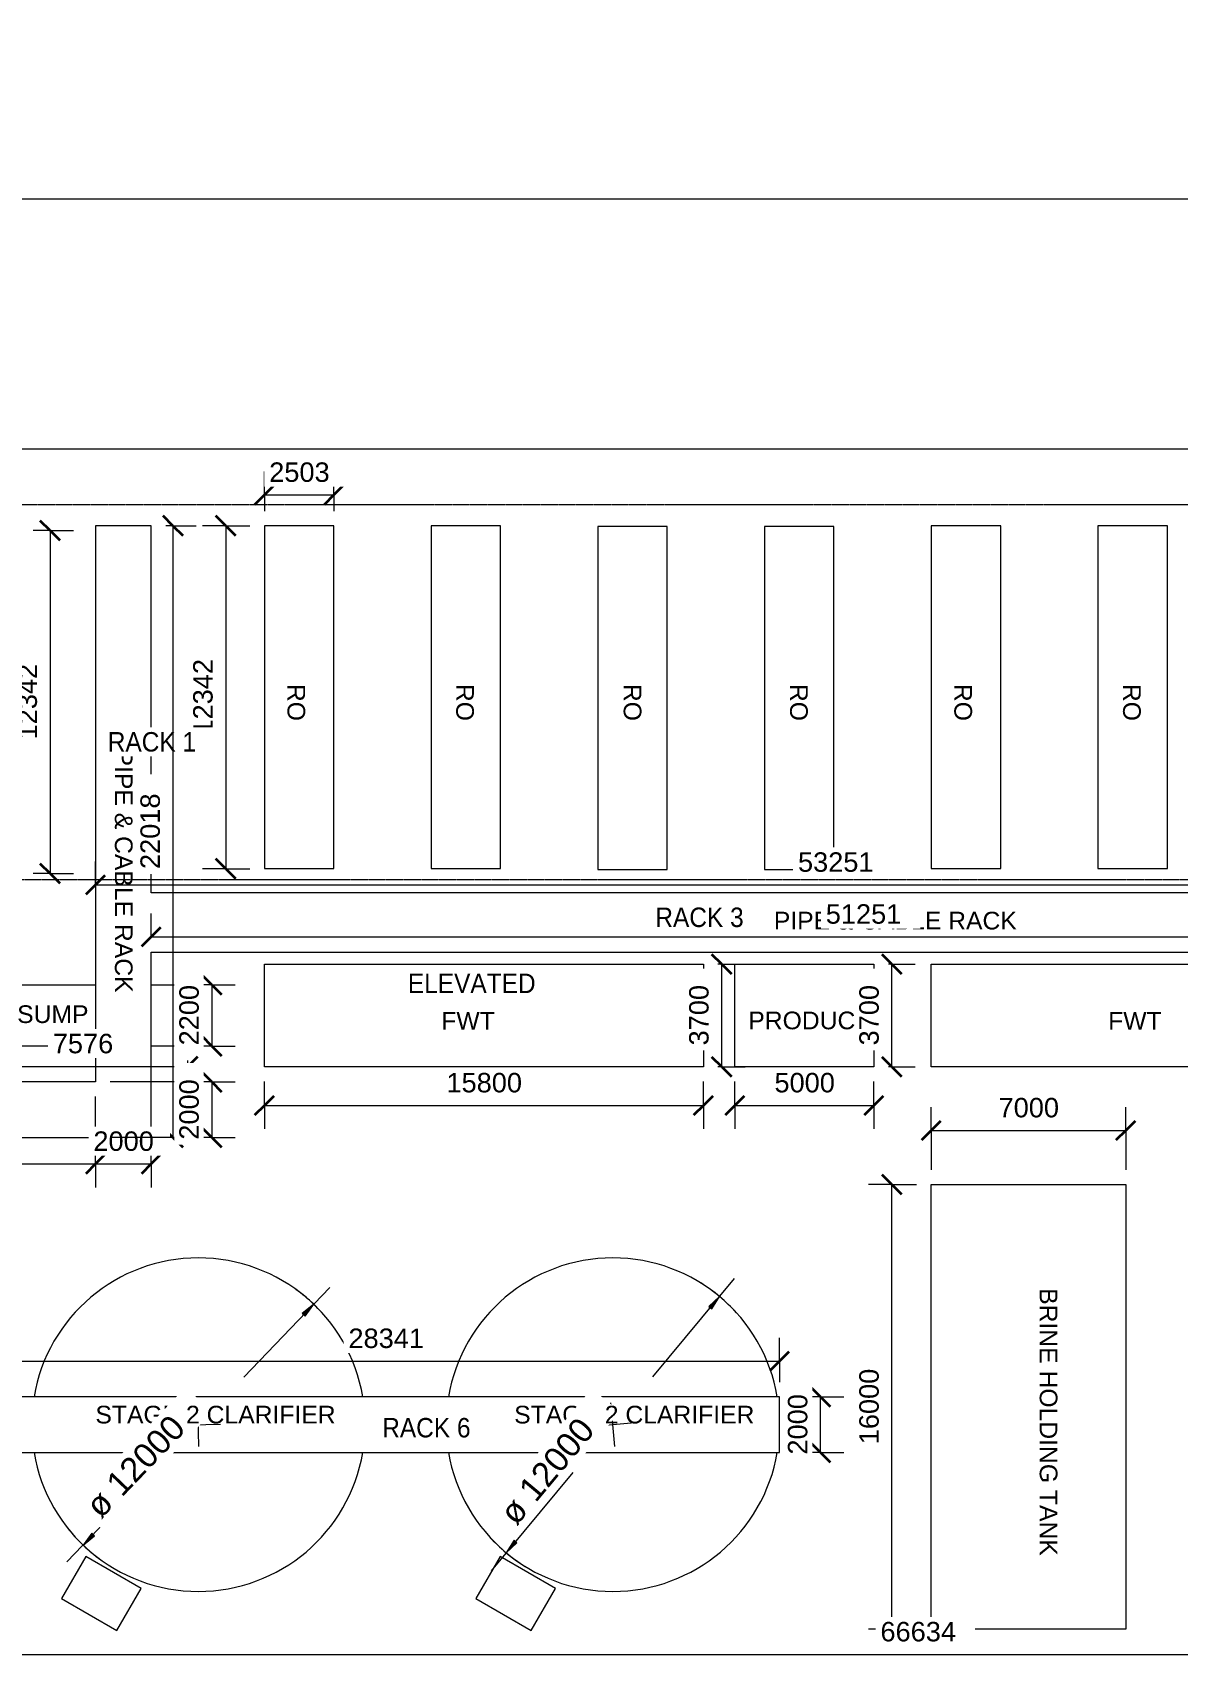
# Model space of a CAD drawing. Header units: millimetres. Extents: x 14826 to 891005, y -311366 to 56117.
# Drawn here: x 178185 to 219402, y -7169 to 51064 of the extents above; entities that cross this region are included whole.
import ezdxf

# ---------------------------------------------------------------- set-up
doc = ezdxf.new("R2010")
doc.units = ezdxf.units.MM
doc.linetypes.add('Hidden', pattern=[7.14375, 4.7625, -2.38125])
doc.linetypes.add('IMPORT-DASHED', pattern=[0])
for name, color, linetype, lineweight in [('A-ANNO-DIMS', 7, 'Continuous', 9), ('A-ANNO-DIMS-350', 7, 'Continuous', 9), ('A-DETL-HDLN', 7, 'Hidden', 9), ('FUTURE', 7, 'IMPORT-DASHED', 9), ('G-ANNO-TEXT', 7, 'Continuous', 9), ('PDF3_Text', 7, 'Continuous', 9)]:
    doc.layers.add(name, color=color, linetype=linetype, lineweight=lineweight)
doc.layers.add('LAYOUT IMPORT_dwg', color=7, linetype='Continuous', lineweight=9, true_color=0x767676)
doc.styles.add('Arial', font='arial.ttf', dxfattribs={"height": 636.361708})
doc.styles.add('Arial_1', font='arial.ttf', dxfattribs={"height": 636.4})
doc.styles.add('Arial_3', font='arial.ttf', dxfattribs={"height": 700})
doc.styles.add('Arial_4', font='arial.ttf', dxfattribs={"width": 0.9, "height": 700})
doc.styles.add('Arial_5', font='arial.ttf', dxfattribs={"height": 875})
doc.dimstyles.new('Diameter_-_2_5mm_Arial', dxfattribs={"dimscale": 304.8, "dimtxt": 892.726975, "dimasz": 1.722441, "dimexe": 2.755906, "dimexo": 0, "dimgap": 1.722441, "dimtad": 1, "dimjust": 3, "dimdec": 0, "dimzin": 0, "dimdsep": 46, "dimtxsty": 'Arial_5', "dimsah": 1, "dimcen": 0.09, "dimdle": 2.755906, "dimazin": 0, "dimtfac": 1, "dimtdec": 4, "dimtix": 1, "dimtmove": 0, "dimatfit": 2, "dimfxl": 1, "dimtvp": 1, "dimtfill": 1, "dimtolj": 1, "dimtzin": 0, "dimarcsym": 2})
doc.dimstyles.new('Greene_Arch_tick_-_2mm', dxfattribs={"dimscale": 304.8, "dimtxt": 714.18158, "dimasz": 2.296588, "dimexe": 2.755906, "dimexo": 1.722441, "dimgap": 0.86122, "dimtad": 1, "dimdec": 0, "dimzin": 0, "dimdsep": 46, "dimtxsty": 'Arial_3', "dimblk1": 'OBLIQUE', "dimblk2": 'OBLIQUE', "dimsah": 1, "dimcen": 0.09, "dimazin": 0, "dimtfac": 1, "dimtdec": 4, "dimtix": 1, "dimtmove": 0, "dimatfit": 3, "dimfxl": 1, "dimtvp": 1, "dimtfill": 1, "dimtolj": 1, "dimtzin": 0, "dimarcsym": 2})

# ---------------------------------------------------------------- blocks, each defined once
blk = doc.blocks.new('LAYOUT IMPORT_dwg-326166-LEVEL 1')
at = {"lineweight": 9}
blk.add_line((-92491, 258422), (-92491, 255803), dxfattribs=at)
at = {"lineweight": 9, "flags": 128}
for points in [[(-107491, 311338), (-107491, 292314), (-101491, 285221), (-101491, 205507), (-99656, 184637), (-97044, 157598), (-91493, 117051), (-87583, 86872), (-86429, 77880)], [(-92491, 311338), (-92491, 205507), (-88302, 185319)], [(-56391, 232810), (-56391, 246235), (-56391, 261151), (-58391, 261151), (-58391, 246235), (-58391, 232810)], [(-67722, 232810), (-67722, 236533), (-67722, 238533), (-74395, 238533), (-74395, 289784), (-76524, 289784), (-76524, 238533), (-89740, 238533), (-89740, 236533), (-74395, 236533), (-69722, 236533), (-69722, 186443)], [(-73215, 238533), (-73215, 239860), (-71015, 239860), (-71015, 238533)], [(-71015, 236533), (-71015, 232284), (-73215, 232284), (-73215, 236533)]]:
    blk.add_lwpolyline(points, dxfattribs=at)
for points in [[(-66030, 273608), (-50030, 273608), (-50030, 266608), (-66030, 266608)], [(-73965, 259542), (-73965, 264542), (-70265, 264542), (-70265, 259542)], [(-89713, 263107), (-89713, 260604), (-77371, 260604), (-77371, 263107)], [(-73965, 242608), (-73965, 258408), (-70265, 258408), (-70265, 242608)], [(-89713, 257108), (-89713, 254606), (-77371, 254606), (-77371, 257108)], [(-52649, 251094), (-51133, 250219), (-49984, 252211), (-51499, 253086)], [(-89740, 251108), (-89740, 248606), (-77398, 248606), (-77398, 251108)], [(-89740, 245111), (-89740, 242608), (-77398, 242608), (-77398, 245111)], [(-52649, 236178), (-51133, 235303), (-49984, 237295), (-51499, 238170)]]:
    blk.add_lwpolyline(points, close=True, dxfattribs=at)
at = {"lineweight": 9}
for start, end in [(99.59407, 260.40593), (279.59407, 80.40593)]:
    blk.add_arc((-57391, 240235), 6000, start, end, dxfattribs=at)
at = {"layer": 'FUTURE', "color": 1, "linetype": 'Continuous', "true_color": 0xff0000, "flags": 128}
for points in [[(-73965, 266608), (-73965, 282408), (-70265, 282408), (-70265, 266608)], [(-89740, 275108), (-89740, 272606), (-77398, 272606), (-77398, 275108)], [(-89740, 269111), (-89740, 266608), (-77398, 266608), (-77398, 269111)]]:
    blk.add_lwpolyline(points, close=True, dxfattribs=at)
at = {"layer": 'FUTURE', "color": 1, "linetype": 'Continuous', "true_color": 0xff0000}
for start, end in [(99.59407, 260.40593), (279.59407, 80.40593)]:
    blk.add_arc((-57391, 255151), 6000, start, end, dxfattribs=at)
at = {"layer": 'PDF3_Text', "attachment_point": 1, "rotation": 90, "line_spacing_factor": 0.941778}
for s, insert, char_height, width, style in [('FWT', (-72244, 272976), 636.4, 2289.89, 'Arial'), ('PIPE & CABLE RACK', (-75847, 260944), 636.36, 10444.72, 'Arial'), ('PRODUCT', (-72255, 260025), 636.4, 5234.04, 'Arial'), ('STAGE 2 CLARIFIER', (-58070, 251600), 636.4, 10320.1, 'Arial_1'), ('FWT', (-72244, 248976), 636.4, 2289.89, 'Arial'), ('STAGE 2 CLARIFIER', (-58070, 236529), 636.4, 10320.1, 'Arial_1'), ('SUMP', (-72480, 233712), 636.4, 3060.98, 'Arial')]:
    blk.add_mtext(s, dxfattribs=dict(at, insert=insert, char_height=char_height, width=width, style=style))
at = {"layer": 'PDF3_Text', "attachment_point": 1, "line_spacing_factor": 0.941778}
for s, insert, char_height, width, style in [('RO', (-84047, 274149), 636.4, 1588.91, 'Arial'), ('BRINE HOLDING TANK', (-62303, 271149), 636.4, 11488.42, 'Arial_1'), ('RO', (-84047, 268077), 636.4, 1588.91, 'Arial'), ('RO', (-84047, 262166), 636.4, 1588.91, 'Arial'), ('RO', (-84047, 256177), 636.4, 1588.91, 'Arial'), ('RO', (-84047, 250149), 636.4, 1588.91, 'Arial'), ('RO', (-84047, 244077), 636.4, 1588.91, 'Arial'), ('PIPE & CABLE RACK', (-81682, 237866), 636.36, 10444.72, 'Arial')]:
    blk.add_mtext(s, dxfattribs=dict(at, insert=insert, char_height=char_height, width=width, style=style))
blk = doc.blocks.new('DIMBLOCK11-LEVEL 1')
at = {"layer": 'A-ANNO-DIMS-350', "transparency": 16777216}
for p, q in [((186534, 34417), (186534, 35257)), ((189037, 34417), (189037, 35257)), ((186534, 34417), (189037, 34417)), ((186534, 34417), (186534, 33837)), ((189037, 34417), (189037, 33837))]:
    blk.add_line(p, q, dxfattribs=at)
at = {"layer": 'A-ANNO-DIMS-350', "lineweight": 35, "transparency": 16777216}
for p, q in [((186534, 34417), (186184, 34067)), ((186534, 34417), (186884, 34767)), ((189037, 34417), (188687, 34067)), ((189037, 34417), (189387, 34767))]:
    blk.add_line(p, q, dxfattribs=at)
at = {"layer": 'A-ANNO-DIMS-350', "color": 0, "transparency": 16777216, "insert": (186709, 35589), "char_height": 700, "width": 2584.24, "attachment_point": 1, "line_spacing_factor": 0.941778, "style": 'Arial_3', "bg_fill": 3, "box_fill_scale": 1.25, "bg_fill_color": 256, "bg_fill_true_color": 13158600, "bg_fill_transparency": 0}
blk.add_mtext('2503', dxfattribs=at)
blk = doc.blocks.new('_Oblique')
at = {"color": 0, "linetype": 'ByBlock', "lineweight": -2}
blk.add_line((-0.5, -0.5), (0.5, 0.5), dxfattribs=at)
blk = doc.blocks.new('DIMBLOCK12-LEVEL 1')
at = {"layer": 'A-ANNO-DIMS-350', "transparency": 16777216}
for p, q in [((185144, 33312), (184304, 33312)), ((185144, 33312), (185144, 20970)), ((185144, 33312), (186009, 33312)), ((185144, 20970), (184304, 20970)), ((185144, 20970), (186009, 20970))]:
    blk.add_line(p, q, dxfattribs=at)
at = {"layer": 'A-ANNO-DIMS-350', "lineweight": 35, "transparency": 16777216}
for p, q in [((185144, 33312), (184794, 33662)), ((185144, 33312), (185494, 32962)), ((185144, 20970), (184794, 21320)), ((185144, 20970), (185494, 20620))]:
    blk.add_line(p, q, dxfattribs=at)
at = {"layer": 'A-ANNO-DIMS-350', "color": 0, "transparency": 16777216, "insert": (183973, 25796), "char_height": 700, "width": 3230.3, "attachment_point": 1, "rotation": 90, "line_spacing_factor": 0.941778, "style": 'Arial_3', "bg_fill": 3, "box_fill_scale": 1.25, "bg_fill_color": 256, "bg_fill_true_color": 13158600, "bg_fill_transparency": 0}
blk.add_mtext('12342', dxfattribs=at)
blk = doc.blocks.new('DIMBLOCK13-LEVEL 1')
at = {"layer": 'A-ANNO-DIMS-350', "transparency": 16777216}
for p, q in [((180459, 20387), (180459, 21227)), ((180459, 20387), (233710, 20387)), ((180459, 20387), (180459, 20357)), ((233710, 20387), (233710, 20622)), ((233710, 20387), (233710, 19547))]:
    blk.add_line(p, q, dxfattribs=at)
at = {"layer": 'A-ANNO-DIMS-350', "lineweight": 35, "transparency": 16777216}
for p, q in [((180459, 20387), (180109, 20037)), ((180459, 20387), (180809, 20737)), ((233710, 20387), (233360, 20037)), ((233710, 20387), (234060, 20737))]:
    blk.add_line(p, q, dxfattribs=at)
at = {"layer": 'A-ANNO-DIMS-350', "color": 0, "transparency": 16777216, "insert": (205739, 21558), "char_height": 700, "width": 3230.3, "attachment_point": 1, "line_spacing_factor": 0.941778, "style": 'Arial_3', "bg_fill": 3, "box_fill_scale": 1.25, "bg_fill_color": 256, "bg_fill_true_color": 13158600, "bg_fill_transparency": 0}
blk.add_mtext('53251', dxfattribs=at)
blk = doc.blocks.new('DIMBLOCK16-LEVEL 1')
at = {"layer": 'A-ANNO-DIMS-350', "transparency": 16777216}
for p, q in [((210534, 11549), (210534, 12389)), ((217534, 11549), (217534, 12389)), ((210534, 11549), (217534, 11549)), ((210534, 11549), (210534, 10128)), ((217534, 11549), (217534, 10128))]:
    blk.add_line(p, q, dxfattribs=at)
at = {"layer": 'A-ANNO-DIMS-350', "lineweight": 35, "transparency": 16777216}
for p, q in [((210534, 11549), (210884, 11899)), ((217534, 11549), (217884, 11899)), ((210534, 11549), (210184, 11199)), ((217534, 11549), (217184, 11199))]:
    blk.add_line(p, q, dxfattribs=at)
at = {"layer": 'A-ANNO-DIMS-350', "color": 0, "transparency": 16777216, "insert": (212958, 12721), "char_height": 700, "width": 2584.24, "attachment_point": 1, "line_spacing_factor": 0.941778, "style": 'Arial_3', "bg_fill": 3, "box_fill_scale": 1.25, "bg_fill_color": 256, "bg_fill_true_color": 13158600, "bg_fill_transparency": 0}
blk.add_mtext('7000', dxfattribs=at)
blk = doc.blocks.new('DIMBLOCK17-LEVEL 1')
at = {"layer": 'A-ANNO-DIMS-350', "lineweight": 35, "transparency": 16777216}
for p, q in [((209116, 9603), (208766, 9953)), ((209116, 9603), (209466, 9253)), ((209116, -6397), (208766, -6047)), ((209116, -6397), (209466, -6747))]:
    blk.add_line(p, q, dxfattribs=at)
at = {"layer": 'A-ANNO-DIMS-350', "transparency": 16777216}
for p, q in [((209116, 9603), (208276, 9603)), ((209116, -6397), (209116, 9603)), ((209116, 9603), (210009, 9603)), ((209116, -6397), (208276, -6397)), ((209116, -6397), (210009, -6397))]:
    blk.add_line(p, q, dxfattribs=at)
at = {"layer": 'A-ANNO-DIMS-350', "color": 0, "transparency": 16777216, "insert": (207945, 257), "char_height": 700, "width": 3230.3, "attachment_point": 1, "rotation": 90, "line_spacing_factor": 0.941778, "style": 'Arial_3', "bg_fill": 3, "box_fill_scale": 1.25, "bg_fill_color": 256, "bg_fill_true_color": 13158600, "bg_fill_transparency": 0}
blk.add_mtext('16000', dxfattribs=at)
blk = doc.blocks.new('DIMBLOCK24-LEVEL 1')
at = {"layer": 'A-ANNO-DIMS-350', "transparency": 16777216}
for p, q in [((203468, 12448), (203468, 13312)), ((208468, 12448), (208468, 13312)), ((203468, 12448), (208468, 12448)), ((203468, 12448), (203468, 11608)), ((208468, 12448), (208468, 11608))]:
    blk.add_line(p, q, dxfattribs=at)
at = {"layer": 'A-ANNO-DIMS-350', "lineweight": 35, "transparency": 16777216}
for p, q in [((203468, 12448), (203118, 12098)), ((203468, 12448), (203818, 12798)), ((208468, 12448), (208118, 12098)), ((208468, 12448), (208818, 12798))]:
    blk.add_line(p, q, dxfattribs=at)
at = {"layer": 'A-ANNO-DIMS-350', "color": 0, "transparency": 16777216, "insert": (204892, 13620), "char_height": 700, "width": 2584.24, "attachment_point": 1, "line_spacing_factor": 0.941778, "style": 'Arial_3', "bg_fill": 3, "box_fill_scale": 1.25, "bg_fill_color": 256, "bg_fill_true_color": 13158600, "bg_fill_transparency": 0}
blk.add_mtext('5000', dxfattribs=at)
blk = doc.blocks.new('DIMBLOCK25-LEVEL 1')
at = {"layer": 'A-ANNO-DIMS-350', "transparency": 16777216}
for p, q in [((186534, 12448), (186534, 13312)), ((202334, 12448), (202334, 13312)), ((186534, 12448), (202334, 12448)), ((186534, 12448), (186534, 11608)), ((202334, 12448), (202334, 11608))]:
    blk.add_line(p, q, dxfattribs=at)
at = {"layer": 'A-ANNO-DIMS-350', "lineweight": 35, "transparency": 16777216}
for p, q in [((186534, 12448), (186184, 12098)), ((186534, 12448), (186884, 12798)), ((202334, 12448), (201984, 12098)), ((202334, 12448), (202684, 12798))]:
    blk.add_line(p, q, dxfattribs=at)
at = {"layer": 'A-ANNO-DIMS-350', "color": 0, "transparency": 16777216, "insert": (193088, 13620), "char_height": 700, "width": 3230.3, "attachment_point": 1, "line_spacing_factor": 0.941778, "style": 'Arial_3', "bg_fill": 3, "box_fill_scale": 1.25, "bg_fill_color": 256, "bg_fill_true_color": 13158600, "bg_fill_transparency": 0}
blk.add_mtext('15800', dxfattribs=at)
blk = doc.blocks.new('DIMBLOCK26-LEVEL 1')
at = {"layer": 'A-ANNO-DIMS-350', "lineweight": 35, "transparency": 16777216}
for p, q in [((209116, 17537), (208766, 17887)), ((209116, 17537), (209466, 17187)), ((209116, 13837), (208766, 14187)), ((209116, 13837), (209466, 13487))]:
    blk.add_line(p, q, dxfattribs=at)
at = {"layer": 'A-ANNO-DIMS-350', "transparency": 16777216}
for p, q in [((209116, 17537), (208993, 17537)), ((209116, 13837), (209116, 17537)), ((209116, 17537), (209956, 17537)), ((209116, 13837), (208993, 13837)), ((209116, 13837), (209956, 13837))]:
    blk.add_line(p, q, dxfattribs=at)
at = {"layer": 'A-ANNO-DIMS-350', "color": 0, "transparency": 16777216, "insert": (207945, 14610), "char_height": 700, "width": 2584.24, "attachment_point": 1, "rotation": 90, "line_spacing_factor": 0.941778, "style": 'Arial_3', "bg_fill": 3, "box_fill_scale": 1.25, "bg_fill_color": 256, "bg_fill_true_color": 13158600, "bg_fill_transparency": 0}
blk.add_mtext('3700', dxfattribs=at)
blk = doc.blocks.new('DIMBLOCK27-LEVEL 1')
at = {"layer": 'A-ANNO-DIMS-350', "lineweight": 35, "transparency": 16777216}
for p, q in [((202994, 17537), (202644, 17887)), ((202994, 17537), (203344, 17187)), ((202994, 13837), (202644, 14187)), ((202994, 13837), (203344, 13487))]:
    blk.add_line(p, q, dxfattribs=at)
at = {"layer": 'A-ANNO-DIMS-350', "transparency": 16777216}
for p, q in [((202994, 17537), (202859, 17537)), ((202994, 13837), (202994, 17537)), ((202994, 17537), (203834, 17537)), ((202994, 13837), (202859, 13837)), ((202994, 13837), (203834, 13837))]:
    blk.add_line(p, q, dxfattribs=at)
at = {"layer": 'A-ANNO-DIMS-350', "color": 0, "transparency": 16777216, "insert": (201822, 14610), "char_height": 700, "width": 2584.24, "attachment_point": 1, "rotation": 90, "line_spacing_factor": 0.941778, "style": 'Arial_3', "bg_fill": 3, "box_fill_scale": 1.25, "bg_fill_color": 256, "bg_fill_true_color": 13158600, "bg_fill_transparency": 0}
blk.add_mtext('3700', dxfattribs=at)
blk = doc.blocks.new('DIMBLOCK29-LEVEL 1')
at = {"layer": 'A-ANNO-DIMS-350', "lineweight": 35, "transparency": 16777216}
for p, q in [((178822, 33138), (178472, 33488)), ((178822, 33138), (179172, 32788)), ((178822, 20796), (178472, 21146)), ((178822, 20796), (179172, 20446))]:
    blk.add_line(p, q, dxfattribs=at)
at = {"layer": 'A-ANNO-DIMS-350', "transparency": 16777216}
for p, q in [((178822, 33138), (178220, 33138)), ((178822, 33138), (178822, 20796)), ((178822, 33138), (179662, 33138)), ((178822, 20796), (178220, 20796)), ((178822, 20796), (179662, 20796))]:
    blk.add_line(p, q, dxfattribs=at)
at = {"layer": 'A-ANNO-DIMS-350', "color": 0, "transparency": 16777216, "insert": (177651, 25621), "char_height": 700, "width": 3230.3, "attachment_point": 1, "rotation": 90, "line_spacing_factor": 0.941778, "style": 'Arial_3', "bg_fill": 3, "box_fill_scale": 1.25, "bg_fill_color": 256, "bg_fill_true_color": 13158600, "bg_fill_transparency": 0}
blk.add_mtext('12342', dxfattribs=at)
blk = doc.blocks.new('DIMBLOCK31-LEVEL 1')
at = {"layer": 'A-ANNO-DIMS-350', "lineweight": 35, "transparency": 16777216}
for p, q in [((176210, 13856), (176560, 14206)), ((183786, 13856), (184136, 14206)), ((176210, 13856), (175860, 13506)), ((183786, 13856), (183436, 13506))]:
    blk.add_line(p, q, dxfattribs=at)
at = {"layer": 'A-ANNO-DIMS-350', "transparency": 16777216}
for p, q in [((176210, 13856), (176210, 14062)), ((183786, 13856), (183786, 14062)), ((176210, 13856), (183786, 13856)), ((176210, 13856), (176210, 13016)), ((183786, 13856), (183786, 13016))]:
    blk.add_line(p, q, dxfattribs=at)
at = {"layer": 'A-ANNO-DIMS-350', "color": 0, "transparency": 16777216, "insert": (178921, 15027), "char_height": 700, "width": 2584.24, "attachment_point": 1, "line_spacing_factor": 0.941778, "style": 'Arial_3', "bg_fill": 3, "box_fill_scale": 1.25, "bg_fill_color": 256, "bg_fill_true_color": 13158600, "bg_fill_transparency": 0}
blk.add_mtext('7576', dxfattribs=at)
blk = doc.blocks.new('DIMBLOCK32-LEVEL 1')
at = {"layer": 'A-ANNO-DIMS-350', "lineweight": 35, "transparency": 16777216}
for p, q in [((184644, 16787), (184294, 17137)), ((184644, 16787), (184994, 16437)), ((184644, 14587), (184294, 14937)), ((184644, 14587), (184994, 14237))]:
    blk.add_line(p, q, dxfattribs=at)
at = {"layer": 'A-ANNO-DIMS-350', "transparency": 16777216}
for p, q in [((184644, 16787), (184311, 16787)), ((184644, 16787), (184644, 14587)), ((184644, 16787), (185484, 16787)), ((184644, 14587), (184311, 14587)), ((184644, 14587), (185484, 14587))]:
    blk.add_line(p, q, dxfattribs=at)
at = {"layer": 'A-ANNO-DIMS-350', "color": 0, "transparency": 16777216, "insert": (183473, 14610), "char_height": 700, "width": 2584.24, "attachment_point": 1, "rotation": 90, "line_spacing_factor": 0.941778, "style": 'Arial_3', "bg_fill": 3, "box_fill_scale": 1.25, "bg_fill_color": 256, "bg_fill_true_color": 13158600, "bg_fill_transparency": 0}
blk.add_mtext('2200', dxfattribs=at)
blk = doc.blocks.new('DIMBLOCK50-LEVEL 1')
at = {"layer": 'A-ANNO-DIMS-350', "transparency": 16777216}
for points in [[(188313, 5295), (187900, 4964), (187999, 4868)], [(180009, -3368), (180422, -3037), (180322, -2941)]]:
    blk.add_hatch(color=256, dxfattribs=at).paths.add_polyline_path(points)
for p, q in [((185796, 2670), (188894, 5901)), ((188313, 5295), (187900, 4964)), ((187999, 4868), (188313, 5295)), ((187900, 4964), (187999, 4868)), ((184178, 172), (184144, 1755)), ((183369, 947), (184953, 980)), ((182525, -743), (179428, -3975)), ((180322, -2941), (180009, -3368)), ((180009, -3368), (180422, -3037)), ((180422, -3037), (180322, -2941))]:
    blk.add_line(p, q, dxfattribs=at)
for start, end in [(38.19149, 54.23431), (218.19149, 234.23431)]:
    blk.add_arc((184161, 963), 6000, start, end, dxfattribs=at)
at = {"layer": 'A-ANNO-DIMS-350', "color": 0, "transparency": 16777216, "insert": (180017, -1850), "char_height": 875, "width": 5339.88, "attachment_point": 1, "rotation": 46.2129, "line_spacing_factor": 0.941778, "style": 'Arial_5', "bg_fill": 3, "box_fill_scale": 1.25, "bg_fill_color": 256, "bg_fill_true_color": 13158600, "bg_fill_transparency": 0}
blk.add_mtext('ø 12000', dxfattribs=at)
blk = doc.blocks.new('DIMBLOCK51-LEVEL 1')
at = {"layer": 'A-ANNO-DIMS-350', "transparency": 16777216}
for points in [[(202918, 5573), (202529, 5214), (202635, 5125)], [(195236, -3646), (195625, -3287), (195519, -3198)]]:
    blk.add_hatch(color=256, dxfattribs=at).paths.add_polyline_path(points)
for p, q in [((200516, 2690), (203456, 6218)), ((202918, 5573), (202529, 5214)), ((202635, 5125), (202918, 5573)), ((202529, 5214), (202635, 5125)), ((199149, 175), (199005, 1752)), ((198288, 892), (199866, 1035)), ((197638, -763), (194698, -4291)), ((195519, -3198), (195236, -3646)), ((195236, -3646), (195625, -3287)), ((195625, -3287), (195519, -3198))]:
    blk.add_line(p, q, dxfattribs=at)
for start, end in [(42.17319, 58.21601), (222.17319, 238.21601)]:
    blk.add_arc((199077, 963), 6000, start, end, dxfattribs=at)
at = {"layer": 'A-ANNO-DIMS-350', "color": 0, "transparency": 16777216, "insert": (194928, -2145), "char_height": 875, "width": 5339.88, "attachment_point": 1, "rotation": 50.1946, "line_spacing_factor": 0.941778, "style": 'Arial_5', "bg_fill": 3, "box_fill_scale": 1.25, "bg_fill_color": 256, "bg_fill_true_color": 13158600, "bg_fill_transparency": 0}
blk.add_mtext('ø 12000', dxfattribs=at)
blk = doc.blocks.new('DIMBLOCK69-LEVEL 1')
at = {"layer": 'A-ANNO-DIMS-350', "lineweight": 35, "transparency": 16777216}
for p, q in [((183246, 33312), (182896, 33662)), ((183246, 33312), (183596, 32962)), ((183246, 11294), (182896, 11644)), ((183246, 11294), (183596, 10944))]:
    blk.add_line(p, q, dxfattribs=at)
at = {"layer": 'A-ANNO-DIMS-350', "transparency": 16777216}
for p, q in [((183246, 33312), (182984, 33312)), ((183246, 33312), (183246, 11294)), ((183246, 33312), (184086, 33312)), ((183246, 11294), (182984, 11294)), ((183246, 11294), (184086, 11294))]:
    blk.add_line(p, q, dxfattribs=at)
at = {"layer": 'A-ANNO-DIMS-350', "color": 0, "transparency": 16777216, "insert": (182074, 20957), "char_height": 700, "width": 3230.3, "attachment_point": 1, "rotation": 90, "line_spacing_factor": 0.941778, "style": 'Arial_3', "bg_fill": 3, "box_fill_scale": 1.25, "bg_fill_color": 256, "bg_fill_true_color": 13158600, "bg_fill_transparency": 0}
blk.add_mtext('22018', dxfattribs=at)
blk = doc.blocks.new('DIMBLOCK70-LEVEL 1')
at = {"layer": 'A-ANNO-DIMS-350', "transparency": 16777216}
for p, q in [((180459, 10343), (180459, 12769)), ((130369, 10343), (130369, 10769)), ((130369, 10343), (180459, 10343)), ((130369, 10343), (130369, 9503)), ((180459, 10343), (180459, 9503))]:
    blk.add_line(p, q, dxfattribs=at)
at = {"layer": 'A-ANNO-DIMS-350', "lineweight": 35, "transparency": 16777216}
for p, q in [((130369, 10343), (130719, 10693)), ((180459, 10343), (180809, 10693)), ((130369, 10343), (130019, 9993)), ((180459, 10343), (180109, 9993))]:
    blk.add_line(p, q, dxfattribs=at)
at = {"layer": 'A-ANNO-DIMS-350', "color": 0, "transparency": 16777216, "insert": (154068, 11515), "char_height": 700, "width": 3230.3, "attachment_point": 1, "line_spacing_factor": 0.941778, "style": 'Arial_3', "bg_fill": 3, "box_fill_scale": 1.25, "bg_fill_color": 256, "bg_fill_true_color": 13158600, "bg_fill_transparency": 0}
blk.add_mtext('50090', dxfattribs=at)
blk = doc.blocks.new('DIMBLOCK71-LEVEL 1')
at = {"layer": 'A-ANNO-DIMS-350', "transparency": 16777216}
for p, q in [((180459, 10343), (180459, 12769)), ((182459, 10343), (182459, 10769)), ((180459, 10343), (182459, 10343)), ((180459, 10343), (180459, 9503)), ((182459, 10343), (182459, 9503))]:
    blk.add_line(p, q, dxfattribs=at)
at = {"layer": 'A-ANNO-DIMS-350', "lineweight": 35, "transparency": 16777216}
for p, q in [((180459, 10343), (180809, 10693)), ((182459, 10343), (182809, 10693)), ((180459, 10343), (180109, 9993)), ((182459, 10343), (182109, 9993))]:
    blk.add_line(p, q, dxfattribs=at)
at = {"layer": 'A-ANNO-DIMS-350', "color": 0, "transparency": 16777216, "insert": (180382, 11515), "char_height": 700, "width": 2584.24, "attachment_point": 1, "line_spacing_factor": 0.941778, "style": 'Arial_3', "bg_fill": 3, "box_fill_scale": 1.25, "bg_fill_color": 256, "bg_fill_true_color": 13158600, "bg_fill_transparency": 0}
blk.add_mtext('2000', dxfattribs=at)
blk = doc.blocks.new('DIMBLOCK72-LEVEL 1')
at = {"layer": 'A-ANNO-DIMS-350', "lineweight": 35, "transparency": 16777216}
for p, q in [((184644, 13294), (184294, 13644)), ((184644, 13294), (184994, 12944)), ((184644, 11294), (184294, 11644)), ((184644, 11294), (184994, 10944))]:
    blk.add_line(p, q, dxfattribs=at)
at = {"layer": 'A-ANNO-DIMS-350', "transparency": 16777216}
for p, q in [((184644, 13294), (180984, 13294)), ((184644, 13294), (184644, 11294)), ((184644, 13294), (185484, 13294)), ((184644, 11294), (180984, 11294)), ((184644, 11294), (185484, 11294))]:
    blk.add_line(p, q, dxfattribs=at)
at = {"layer": 'A-ANNO-DIMS-350', "color": 0, "transparency": 16777216, "insert": (183473, 11217), "char_height": 700, "width": 2584.24, "attachment_point": 1, "rotation": 90, "line_spacing_factor": 0.941778, "style": 'Arial_3', "bg_fill": 3, "box_fill_scale": 1.25, "bg_fill_color": 256, "bg_fill_true_color": 13158600, "bg_fill_transparency": 0}
blk.add_mtext('2000', dxfattribs=at)
blk = doc.blocks.new('DIMBLOCK73-LEVEL 1')
at = {"layer": 'A-ANNO-DIMS-350', "transparency": 16777216}
for p, q in [((182459, 18519), (182459, 19359)), ((233710, 18519), (233710, 19359)), ((182459, 18519), (233710, 18519)), ((182459, 18519), (182459, 18493)), ((233710, 18519), (233710, 18489))]:
    blk.add_line(p, q, dxfattribs=at)
at = {"layer": 'A-ANNO-DIMS-350', "lineweight": 35, "transparency": 16777216}
for p, q in [((182459, 18519), (182809, 18869)), ((233710, 18519), (234060, 18869)), ((182459, 18519), (182109, 18169)), ((233710, 18519), (233360, 18169))]:
    blk.add_line(p, q, dxfattribs=at)
at = {"layer": 'A-ANNO-DIMS-350', "color": 0, "transparency": 16777216, "insert": (206739, 19690), "char_height": 700, "width": 3230.3, "attachment_point": 1, "line_spacing_factor": 0.941778, "style": 'Arial_3', "bg_fill": 3, "box_fill_scale": 1.25, "bg_fill_color": 256, "bg_fill_true_color": 13158600, "bg_fill_transparency": 0}
blk.add_mtext('51251', dxfattribs=at)
blk = doc.blocks.new('DIMBLOCK79-LEVEL 1')
at = {"layer": 'A-ANNO-DIMS-350', "transparency": 16777216}
for p, q in [((206547, 1963), (205602, 1963)), ((206547, -37), (206547, 1963)), ((206547, 1963), (207387, 1963)), ((206547, -37), (205602, -37)), ((206547, -37), (207387, -37))]:
    blk.add_line(p, q, dxfattribs=at)
at = {"layer": 'A-ANNO-DIMS-350', "lineweight": 35, "transparency": 16777216}
for p, q in [((206547, 1963), (206197, 2313)), ((206547, 1963), (206897, 1613)), ((206547, -37), (206197, 313)), ((206547, -37), (206897, -387))]:
    blk.add_line(p, q, dxfattribs=at)
at = {"layer": 'A-ANNO-DIMS-350', "color": 0, "transparency": 16777216, "insert": (205376, -113), "char_height": 700, "width": 2584.24, "attachment_point": 1, "rotation": 90, "line_spacing_factor": 0.941778, "style": 'Arial_3', "bg_fill": 3, "box_fill_scale": 1.25, "bg_fill_color": 256, "bg_fill_true_color": 13158600, "bg_fill_transparency": 0}
blk.add_mtext('2000', dxfattribs=at)
blk = doc.blocks.new('DIMBLOCK80-LEVEL 1')
at = {"layer": 'A-ANNO-DIMS-350', "transparency": 16777216}
for p, q in [((176736, 3251), (176736, 4091)), ((205077, 3251), (205077, 4091)), ((176736, 3251), (205077, 3251)), ((176736, 3251), (176736, 488)), ((205077, 3251), (205077, 2488))]:
    blk.add_line(p, q, dxfattribs=at)
at = {"layer": 'A-ANNO-DIMS-350', "lineweight": 35, "transparency": 16777216}
for p, q in [((176736, 3251), (177086, 3601)), ((205077, 3251), (205427, 3601)), ((176736, 3251), (176386, 2901)), ((205077, 3251), (204727, 2901))]:
    blk.add_line(p, q, dxfattribs=at)
at = {"layer": 'A-ANNO-DIMS-350', "color": 0, "transparency": 16777216, "insert": (189561, 4422), "char_height": 700, "width": 3230.3, "attachment_point": 1, "line_spacing_factor": 0.941778, "style": 'Arial_3', "bg_fill": 3, "box_fill_scale": 1.25, "bg_fill_color": 256, "bg_fill_true_color": 13158600, "bg_fill_transparency": 0}
blk.add_mtext('28341', dxfattribs=at)
blk = doc.blocks.new('DIMBLOCK82-LEVEL 1')
at = {"layer": 'A-ANNO-DIMS-350', "transparency": 16777216}
for p, q in [((176736, -7306), (176736, -6466)), ((243370, -7306), (243370, -6466)), ((176736, -7306), (243370, -7306)), ((176736, -7306), (176736, -7336)), ((243370, -7306), (243370, -7497))]:
    blk.add_line(p, q, dxfattribs=at)
at = {"layer": 'A-ANNO-DIMS-350', "lineweight": 35, "transparency": 16777216}
for p, q in [((176736, -7306), (177086, -6956)), ((243370, -7306), (243720, -6956)), ((176736, -7306), (176386, -7656)), ((243370, -7306), (243020, -7656))]:
    blk.add_line(p, q, dxfattribs=at)
at = {"layer": 'A-ANNO-DIMS-350', "color": 0, "transparency": 16777216, "insert": (208707, -6135), "char_height": 700, "width": 3230.3, "attachment_point": 1, "line_spacing_factor": 0.941778, "style": 'Arial_3', "bg_fill": 3, "box_fill_scale": 1.25, "bg_fill_color": 256, "bg_fill_true_color": 13158600, "bg_fill_transparency": 0}
blk.add_mtext('66634', dxfattribs=at)

msp = doc.modelspace()

# ---------------------------------------------------------------- linework, layer by layer
at = {"layer": 'A-DETL-HDLN'}
for p, q in [((146310.45863, 34069.67245), (232410.45863, 34069.67245)), ((232410.45863, 20569.67245), (146310.45863, 20569.67245))]:
    msp.add_line(p, q, dxfattribs=at)

# ---------------------------------------------------------------- block references
at = {"layer": 'LAYOUT IMPORT_dwg', "color": 7, "rotation": 269.9999999999997}
msp.add_blockref('LAYOUT IMPORT_dwg-326166-LEVEL 1', (-56073.93568, -56427.64433), dxfattribs=at)

# ---------------------------------------------------------------- next in the draw order: texts
at = {"layer": 'G-ANNO-TEXT', "insert": (191699.38216, 17193.58901), "char_height": 700, "width": 5707.2133125, "attachment_point": 1, "style": 'Arial_4', "bg_fill": 3, "box_fill_scale": 1.25, "bg_fill_color": 256, "bg_fill_true_color": 13158600, "bg_fill_transparency": 0}
msp.add_mtext('ELEVATED', dxfattribs=at)

# ---------------------------------------------------------------- next in the draw order: dimensions: what is measured, and where the dimension line sits
at = {"layer": 'A-ANNO-DIMS'}
for base, p1, p2, override, picture, middle in [((189037.06833, 34417.42209), (186534.37082, 33312.45912), (189037.06833, 33312.45912), {"dimpost": '<>', "dimfxl": 2502.697514}, 'DIMBLOCK11-LEVEL 1', (187785.71957, 35037.56193)), ((183786.19943, 13855.57798), (176210.23867, 14586.86508), (183786.19943, 14586.86508), {"dimpost": '<>', "dimfxl": 7575.960762}, 'DIMBLOCK31-LEVEL 1', (179998.21905, 14475.47907)), ((202334.37082, 12448.42195), (186534.37082, 13836.86508), (202334.37082, 13836.86508), {"dimpost": '<>', "dimfxl": 15800}, 'DIMBLOCK25-LEVEL 1', (194434.37082, 13068.32304)), ((208468.35746, 12448.42195), (203468.35746, 13836.86508), (208468.35746, 13836.86508), {"dimpost": '<>', "dimfxl": 5000}, 'DIMBLOCK24-LEVEL 1', (205968.35746, 13068.32304)), ((217534.37082, 11549.33476), (210534.37082, 9602.55047), (217534.37082, 9602.55047), {"dimpost": '<>', "dimfxl": 7000}, 'DIMBLOCK16-LEVEL 1', (214034.37082, 12169.23586))]:
    dim = msp.add_linear_dim(base=base, p1=p1, p2=p2, dimstyle='Greene_Arch_tick_-_2mm', override=override, dxfattribs=at)
    dim.commit()
    dim.dimension.update_dxf_attribs({"geometry": picture, "text_midpoint": middle})
for base, p1, p2, override, picture, middle in [((178822.21541, 20796.09534), (177694.91832, 33138.06331), (177694.91832, 20796.09534), {"dimpost": '<>', "dimfxl": 12341.967968}, 'DIMBLOCK29-LEVEL 1', (178202.07557, 26967.07932)), ((206546.92046, 1963.37711), (205077.00803, -36.62289), (205077.00803, 1963.37711), {"dimpost": '<>', "dimfxl": 2000}, 'DIMBLOCK79-LEVEL 1', (205927.01937, 963.37711))]:
    dim = msp.add_linear_dim(base=base, p1=p1, p2=p2, angle=90, dimstyle='Greene_Arch_tick_-_2mm', override=override, dxfattribs=at)
    dim.commit()
    dim.dimension.update_dxf_attribs({"geometry": picture, "text_midpoint": middle})
for p1, p2, picture, middle in [((188312.81222, 5294.87333), (180009.04428, -3368.11911), 'DIMBLOCK50-LEVEL 1', (183447.77148, 1646.96173)), ((202918.10043, 5572.71645), (195235.91563, -3645.96223), 'DIMBLOCK51-LEVEL 1', (198318.10593, 1595.79162))]:
    dim = msp.add_diameter_dim_2p(p1=p1, p2=p2, dimstyle='Diameter_-_2_5mm_Arial', override={"dimpost": 'ø<>'}, dxfattribs=at)
    dim.commit()
    dim.dimension.update_dxf_attribs({"geometry": picture, "text_midpoint": middle})

# ---------------------------------------------------------------- next in the draw order: texts
at = {"layer": 'G-ANNO-TEXT', "insert": (190776.35094, 1203.90134), "char_height": 700, "width": 3939.492375, "attachment_point": 1, "style": 'Arial_4', "bg_fill": 3, "box_fill_scale": 1.25, "bg_fill_color": 256, "bg_fill_true_color": 13158600, "bg_fill_transparency": 0}
msp.add_mtext('RACK 6', dxfattribs=at)

# ---------------------------------------------------------------- next in the draw order: dimensions: what is measured, and where the dimension line sits
at = {"layer": 'A-ANNO-DIMS'}
for base, p1, p2, override, picture, middle in [((185144.18943, 20970.49116), (186534.37082, 33312.45912), (186534.37082, 20970.49116), {"dimpost": '<>', "dimfxl": 12341.967968}, 'DIMBLOCK12-LEVEL 1', (184524.04959, 27141.47514)), ((202993.50257, 17536.86508), (202334.37082, 13836.86508), (202334.37082, 17536.86508), {"dimpost": '<>', "dimfxl": 3700}, 'DIMBLOCK27-LEVEL 1', (202373.36273, 15686.86508)), ((209115.97343, 17536.86508), (208468.35746, 13836.86508), (208468.35746, 17536.86508), {"dimpost": '<>', "dimfxl": 3700}, 'DIMBLOCK26-LEVEL 1', (208495.83359, 15686.86508)), ((184644.18943, 14586.86508), (183786.19943, 16786.86508), (183786.19943, 14586.86508), {"dimpost": '<>', "dimfxl": 2200}, 'DIMBLOCK32-LEVEL 1', (184024.28834, 15686.86508)), ((209115.97343, 9602.55047), (210534.37082, -6397.44953), (210534.37082, 9602.55047), {"dimpost": '<>', "dimfxl": 16000}, 'DIMBLOCK17-LEVEL 1', (208496.07234, 1602.55047))]:
    dim = msp.add_linear_dim(base=base, p1=p1, p2=p2, angle=90, dimstyle='Greene_Arch_tick_-_2mm', override=override, dxfattribs=at)
    dim.commit()
    dim.dimension.update_dxf_attribs({"geometry": picture, "text_midpoint": middle})
dim = msp.add_linear_dim(base=(180459.04021, 10343.45573), p1=(130368.76797, 11294.23829), p2=(180459.04021, 13294.23829), dimstyle='Greene_Arch_tick_-_2mm', override={"dimpost": '<>', "dimfxl": 50130.184255}, dxfattribs=at)
dim.commit()
dim.dimension.update_dxf_attribs({"geometry": 'DIMBLOCK70-LEVEL 1', "text_midpoint": (155413.90409, 10963.35682)})

# ---------------------------------------------------------------- next in the draw order: texts
at = {"layer": 'G-ANNO-TEXT', "insert": (180898.48283, 25884.35928), "char_height": 700, "width": 3939.492375, "attachment_point": 1, "style": 'Arial_4', "bg_fill": 3, "box_fill_scale": 1.25, "bg_fill_color": 256, "bg_fill_true_color": 13158600, "bg_fill_transparency": 0}
msp.add_mtext('RACK 1', dxfattribs=at)

# ---------------------------------------------------------------- next in the draw order: dimensions: what is measured, and where the dimension line sits
at = {"layer": 'A-ANNO-DIMS'}
for base, p1, p2, override, picture, middle in [((233710.01548, 20387.04929), (180459.04021, 20882.02404), (233710.01548, 20096.50198), {"dimpost": '<>', "dimfxl": 53256.768698}, 'DIMBLOCK13-LEVEL 1', (207084.52785, 21007.18913)), ((205077.00803, 3250.64556), (176736.33721, -36.62289), (205077.00803, 1963.37711), {"dimpost": '<>', "dimfxl": 28411.153136}, 'DIMBLOCK80-LEVEL 1', (190906.67262, 3870.7854)), ((243370.44426, -7305.76553), (176736.33721, -6810.79078), (243370.44426, -8022.03679), {"dimpost": '<>', "dimfxl": 66645.114888}, 'DIMBLOCK82-LEVEL 1', (210053.39074, -6685.62569))]:
    dim = msp.add_linear_dim(base=base, p1=p1, p2=p2, dimstyle='Greene_Arch_tick_-_2mm', override=override, dxfattribs=at)
    dim.commit()
    dim.dimension.update_dxf_attribs({"geometry": picture, "text_midpoint": middle})

# ---------------------------------------------------------------- next in the draw order: texts
at = {"layer": 'G-ANNO-TEXT', "insert": (200605.88718, 19570.05231), "char_height": 700, "width": 3939.492375, "attachment_point": 1, "style": 'Arial_4', "bg_fill": 3, "box_fill_scale": 1.25, "bg_fill_color": 256, "bg_fill_true_color": 13158600, "bg_fill_transparency": 0}
msp.add_mtext('RACK 3', dxfattribs=at)

# ---------------------------------------------------------------- next in the draw order: dimensions: what is measured, and where the dimension line sits
at = {"layer": 'A-ANNO-DIMS'}
dim = msp.add_linear_dim(base=(183245.52198, 11294.23829), p1=(182459.04021, 33312.45912), p2=(182459.04021, 11294.23829), angle=90, dimstyle='Greene_Arch_tick_-_2mm', override={"dimpost": '<>', "dimfxl": 22018.220835}, dxfattribs=at)
dim.commit()
dim.dimension.update_dxf_attribs({"geometry": 'DIMBLOCK69-LEVEL 1', "text_midpoint": (182625.62088, 22303.34871)})

# ---------------------------------------------------------------- next in the draw order: dimensions: what is measured, and where the dimension line sits
for base, p1, p2, override, picture, middle in [((233710.01548, 18519.15199), (182459.04021, 17967.69187), (233710.01548, 19014.12674), {"dimpost": '<>', "dimfxl": 51261.657134}, 'DIMBLOCK73-LEVEL 1', (208084.52785, 19139.05308)), ((182459.04021, 10343.45573), (180459.04021, 13294.23829), (182459.04021, 11294.23829), {"dimpost": '<>', "dimfxl": 2828.427125}, 'DIMBLOCK71-LEVEL 1', (181459.04021, 10963.35682))]:
    dim = msp.add_linear_dim(base=base, p1=p1, p2=p2, dimstyle='Greene_Arch_tick_-_2mm', override=override, dxfattribs=at)
    dim.commit()
    dim.dimension.update_dxf_attribs({"geometry": picture, "text_midpoint": middle})

# ---------------------------------------------------------------- next in the draw order: dimensions: what is measured, and where the dimension line sits
dim = msp.add_linear_dim(base=(184644.18943, 11294.23829), p1=(180459.04021, 13294.23829), p2=(180459.04021, 11294.23829), angle=90, dimstyle='Greene_Arch_tick_-_2mm', override={"dimpost": '<>', "dimfxl": 2000}, dxfattribs=at)
dim.commit()
dim.dimension.update_dxf_attribs({"geometry": 'DIMBLOCK72-LEVEL 1', "text_midpoint": (184024.28834, 12294.23829)})

doc.saveas('drawing.dxf')
